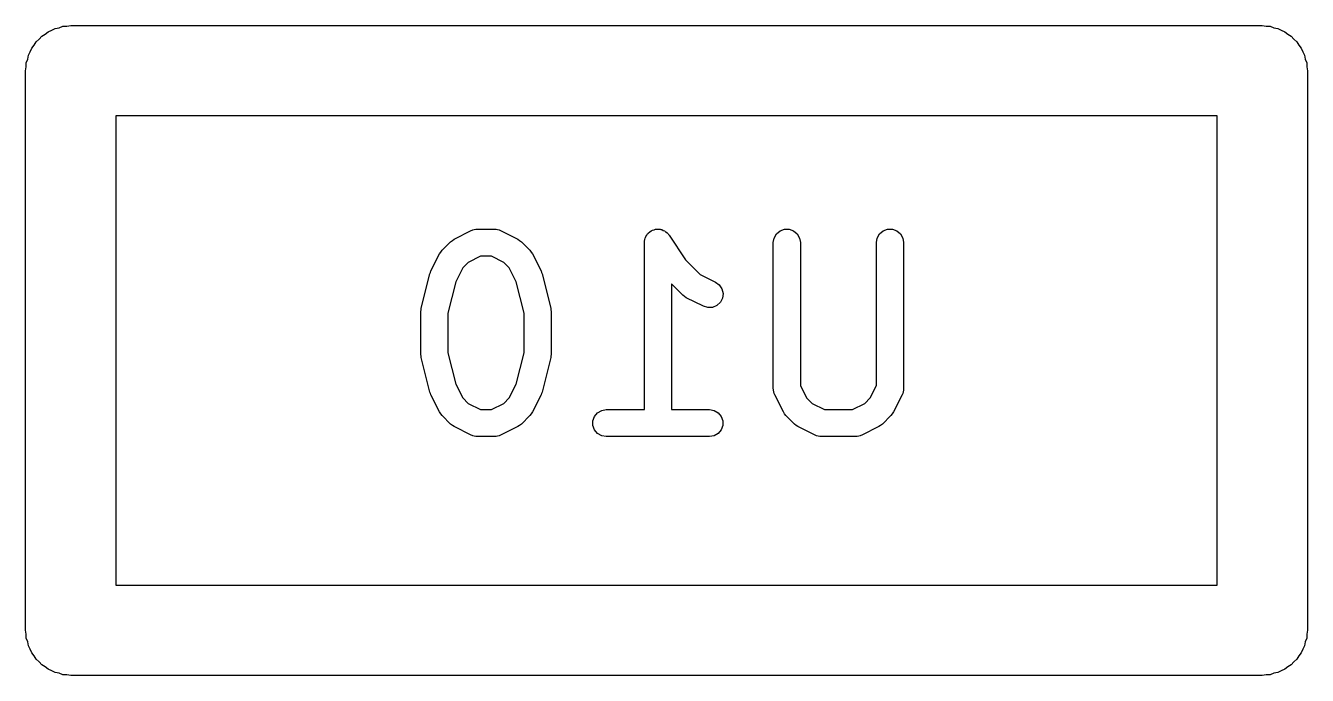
# Model space of a CAD drawing. Extents: x 1.5 to 72.3, y -91 to -17.2.
# Drawn here: x 49.45 to 56.55, y -78.25 to -74.65 of the extents above; entities that cross this region are included whole.
import ezdxf

# ---------------------------------------------------------------- set-up
doc = ezdxf.new("R2010")
doc.units = 0
doc.header["$MEASUREMENT"] = 0
doc.layers.add('BLACK', color=7, linetype='CONTINUOUS')

msp = doc.modelspace()

# ---------------------------------------------------------------- linework, layer by layer
at = {"layer": 'Black'}
for p, q in [((49.5582, -74.6976), (49.575, -74.6835)), ((49.575, -74.6835), (49.5956, -74.676)), ((49.5956, -74.676), (49.6145, -74.6651)), ((49.6145, -74.6651), (49.636, -74.6613)), ((49.636, -74.6613), (49.6566, -74.6538)), ((49.6566, -74.6538), (49.6785, -74.6538)), ((49.6785, -74.6538), (49.7, -74.65)), ((49.7, -74.65), (56.3, -74.65)), ((56.3, -74.65), (56.3215, -74.6538)), ((56.3215, -74.6538), (56.3434, -74.6538)), ((56.3434, -74.6538), (56.364, -74.6613)), ((56.364, -74.6613), (56.3855, -74.6651)), ((56.3855, -74.6651), (56.4044, -74.676)), ((56.4044, -74.676), (56.425, -74.6835)), ((56.425, -74.6835), (56.4418, -74.6976)), ((49.4835, -74.775), (49.4976, -74.7582)), ((49.4976, -74.7582), (49.5085, -74.7393)), ((49.5085, -74.7393), (49.5252, -74.7252)), ((49.5252, -74.7252), (49.5393, -74.7085)), ((49.5393, -74.7085), (49.5582, -74.6976)), ((56.4418, -74.6976), (56.4607, -74.7085)), ((56.4607, -74.7085), (56.4748, -74.7252)), ((56.4748, -74.7252), (56.4915, -74.7393)), ((56.4915, -74.7393), (56.5024, -74.7582)), ((56.5024, -74.7582), (56.5165, -74.775)), ((49.4613, -74.836), (49.4651, -74.8145)), ((49.4651, -74.8145), (49.476, -74.7956)), ((49.476, -74.7956), (49.4835, -74.775)), ((56.5165, -74.775), (56.524, -74.7956)), ((56.524, -74.7956), (56.5349, -74.8145)), ((56.5349, -74.8145), (56.5387, -74.836)), ((49.45, -74.9), (49.4538, -74.8785)), ((49.45, -78), (49.45, -74.9)), ((49.4538, -74.8566), (49.4613, -74.836)), ((49.4538, -74.8785), (49.4538, -74.8566)), ((56.5387, -74.836), (56.5462, -74.8566)), ((56.5462, -74.8566), (56.5462, -74.8785)), ((56.5462, -74.8785), (56.55, -74.9)), ((56.55, -74.9), (56.55, -78)), ((49.95, -75.15), (49.95, -77.75)), ((56.05, -75.15), (49.95, -75.15)), ((56.05, -77.75), (56.05, -75.15)), ((51.8236, -75.8329), (51.9188, -75.7853)), ((51.9188, -75.7853), (51.923, -75.7841)), ((51.923, -75.7841), (51.9267, -75.7819)), ((51.9267, -75.7819), (51.9354, -75.7804)), ((51.9354, -75.7804), (51.9438, -75.7779)), ((51.9438, -75.7779), (51.9481, -75.7781)), ((51.9481, -75.7781), (51.9524, -75.7774)), ((51.9524, -75.7774), (52.0476, -75.7774)), ((52.0476, -75.7774), (52.0519, -75.7781)), ((52.0519, -75.7781), (52.0562, -75.7779)), ((52.0562, -75.7779), (52.0646, -75.7804)), ((52.0646, -75.7804), (52.0733, -75.7819)), ((52.0733, -75.7819), (52.077, -75.7841)), ((52.077, -75.7841), (52.0812, -75.7853)), ((52.0812, -75.7853), (52.1764, -75.8329)), ((52.8803, -75.8355), (52.8819, -75.8267)), ((52.8819, -75.8267), (52.884, -75.8231)), ((52.884, -75.8231), (52.8851, -75.8191)), ((52.8851, -75.8191), (52.8905, -75.8119)), ((52.8905, -75.8119), (52.8949, -75.8042)), ((52.8949, -75.8042), (52.8981, -75.8015)), ((52.8981, -75.8015), (52.9006, -75.7981)), ((52.9006, -75.7981), (52.908, -75.7932)), ((52.908, -75.7932), (52.9149, -75.7874)), ((52.9149, -75.7874), (52.9188, -75.786)), ((52.9188, -75.786), (52.9222, -75.7837)), ((52.9222, -75.7837), (52.9309, -75.7816)), ((52.9309, -75.7816), (52.9394, -75.7785)), ((52.9394, -75.7785), (52.9435, -75.7785)), ((52.9435, -75.7785), (52.9476, -75.7775)), ((52.9476, -75.7775), (52.9565, -75.7785)), ((52.9565, -75.7785), (52.9654, -75.7785)), ((52.9654, -75.7785), (52.9693, -75.7799)), ((52.9693, -75.7799), (52.9734, -75.7804)), ((52.9734, -75.7804), (52.9815, -75.7844)), ((52.9815, -75.7844), (52.9899, -75.7874)), ((52.9899, -75.7874), (52.9931, -75.7901)), ((52.9931, -75.7901), (52.9968, -75.7919)), ((52.9968, -75.7919), (53.003, -75.7984)), ((53.003, -75.7984), (53.0098, -75.8042)), ((53.0098, -75.8042), (53.0119, -75.8078)), ((53.0119, -75.8078), (53.0148, -75.8108)), ((53.0148, -75.8108), (53.1059, -75.9475)), ((53.5917, -75.8524), (53.5962, -75.8267)), ((53.5962, -75.8267), (53.6092, -75.8042)), ((53.6092, -75.8042), (53.6292, -75.7874)), ((53.6292, -75.7874), (53.6536, -75.7785)), ((53.6536, -75.7785), (53.6797, -75.7785)), ((53.6797, -75.7785), (53.7042, -75.7874)), ((53.7042, -75.7874), (53.7241, -75.8042)), ((53.7241, -75.8042), (53.7371, -75.8267)), ((53.7371, -75.8267), (53.7417, -75.8524)), ((54.1631, -75.8524), (54.1676, -75.8267)), ((54.1676, -75.8267), (54.1806, -75.8042)), ((54.1806, -75.8042), (54.2006, -75.7874)), ((54.2006, -75.7874), (54.2251, -75.7785)), ((54.2251, -75.7785), (54.2511, -75.7785)), ((54.2511, -75.7785), (54.2756, -75.7874)), ((54.2756, -75.7874), (54.2955, -75.8042)), ((54.2955, -75.8042), (54.3086, -75.8267)), ((54.3086, -75.8267), (54.3131, -75.8524)), ((51.7496, -75.9044), (51.7565, -75.8946)), ((51.7565, -75.8946), (51.8041, -75.847)), ((51.8041, -75.847), (51.8139, -75.8401)), ((51.8139, -75.8401), (51.8236, -75.8329)), ((52.1764, -75.8329), (52.1861, -75.8401)), ((52.1861, -75.8401), (52.1959, -75.847)), ((52.1959, -75.847), (52.2435, -75.8946)), ((52.2435, -75.8946), (52.2504, -75.9044)), ((52.8774, -75.8524), (52.8781, -75.8483)), ((52.8774, -76.7774), (52.8774, -75.8524)), ((52.8778, -75.8441), (52.8803, -75.8355)), ((52.8781, -75.8483), (52.8778, -75.8441)), ((53.5917, -76.6619), (53.5917, -75.8524)), ((53.7417, -75.8524), (53.7417, -76.6442)), ((54.1631, -76.6442), (54.1631, -75.8524)), ((54.3131, -75.8524), (54.3131, -76.6619)), ((51.6948, -76.0093), (51.7424, -75.9141)), ((51.7424, -75.9141), (51.7496, -75.9044)), ((51.9016, -75.9616), (51.8712, -75.992)), ((51.9701, -75.9274), (51.9016, -75.9616)), ((52.0299, -75.9274), (51.9701, -75.9274)), ((52.0984, -75.9616), (52.0299, -75.9274)), ((52.1288, -75.992), (52.0984, -75.9616)), ((52.2504, -75.9044), (52.2576, -75.9141)), ((52.2576, -75.9141), (52.3052, -76.0093)), ((53.1059, -75.9475), (53.1873, -76.0288)), ((51.6415, -76.2151), (51.6891, -76.0247)), ((51.6891, -76.0247), (51.6925, -76.0172)), ((51.6925, -76.0172), (51.6948, -76.0093)), ((51.8712, -75.992), (51.8327, -76.069)), ((52.1673, -76.069), (52.1288, -75.992)), ((52.3052, -76.0093), (52.3075, -76.0172)), ((52.3075, -76.0172), (52.3109, -76.0247)), ((52.3109, -76.0247), (52.3585, -76.2151)), ((53.1873, -76.0288), (53.2716, -76.071)), ((51.8327, -76.069), (51.7893, -76.2426)), ((52.2107, -76.2426), (52.1673, -76.069)), ((53.0898, -76.1435), (53.0274, -76.0811)), ((53.0274, -76.0811), (53.0274, -76.7774)), ((53.2716, -76.071), (53.2926, -76.0865)), ((53.2926, -76.0865), (53.3069, -76.1083)), ((53.3069, -76.1083), (53.313, -76.1336)), ((53.0997, -76.1504), (53.0898, -76.1435)), ((53.1093, -76.1576), (53.0997, -76.1504)), ((53.2046, -76.2052), (53.1093, -76.1576)), ((53.2983, -76.1828), (53.2794, -76.2007)), ((53.31, -76.1595), (53.2983, -76.1828)), ((53.313, -76.1336), (53.31, -76.1595)), ((51.6393, -76.2333), (51.6409, -76.2243)), ((51.6393, -76.4714), (51.6393, -76.2333)), ((51.6409, -76.2243), (51.6415, -76.2151)), ((51.7893, -76.2426), (51.7893, -76.4622)), ((52.2107, -76.4622), (52.2107, -76.2426)), ((52.3585, -76.2151), (52.3591, -76.2243)), ((52.3591, -76.2243), (52.3607, -76.2333)), ((52.3607, -76.2333), (52.3607, -76.4714)), ((53.2295, -76.2126), (53.2046, -76.2052)), ((53.2555, -76.211), (53.2295, -76.2126)), ((53.2794, -76.2007), (53.2555, -76.211)), ((51.7893, -76.4622), (51.8327, -76.6357)), ((52.1673, -76.6357), (52.2107, -76.4622)), ((51.6409, -76.4805), (51.6393, -76.4714)), ((51.6415, -76.4896), (51.6409, -76.4805)), ((51.6891, -76.6801), (51.6415, -76.4896)), ((52.3585, -76.4896), (52.3109, -76.6801)), ((52.3591, -76.4805), (52.3585, -76.4896)), ((52.3607, -76.4714), (52.3591, -76.4805)), ((51.8327, -76.6357), (51.8712, -76.7127)), ((52.1288, -76.7127), (52.1673, -76.6357)), ((53.5924, -76.6662), (53.5917, -76.6619)), ((53.5922, -76.6705), (53.5924, -76.6662)), ((53.5947, -76.6789), (53.5922, -76.6705)), ((53.5962, -76.6876), (53.5947, -76.6789)), ((53.7417, -76.6442), (53.7759, -76.7127)), ((54.1288, -76.7127), (54.1631, -76.6442)), ((54.3101, -76.6789), (54.3086, -76.6876)), ((54.3126, -76.6705), (54.3101, -76.6789)), ((54.3131, -76.6619), (54.3123, -76.6662)), ((54.3123, -76.6662), (54.3126, -76.6705)), ((51.6925, -76.6876), (51.6891, -76.6801)), ((51.6948, -76.6954), (51.6925, -76.6876)), ((51.7424, -76.7907), (51.6948, -76.6954)), ((51.8712, -76.7127), (51.9016, -76.7431)), ((51.9016, -76.7431), (51.9701, -76.7774)), ((52.0299, -76.7774), (52.0984, -76.7431)), ((52.0984, -76.7431), (52.1288, -76.7127)), ((52.3052, -76.6954), (52.2576, -76.7907)), ((52.3075, -76.6876), (52.3052, -76.6954)), ((52.3109, -76.6801), (52.3075, -76.6876)), ((53.5984, -76.6913), (53.5962, -76.6876)), ((53.5996, -76.6954), (53.5984, -76.6913)), ((53.6472, -76.7907), (53.5996, -76.6954)), ((53.7759, -76.7127), (53.8063, -76.7431)), ((53.8063, -76.7431), (53.8748, -76.7774)), ((54.0299, -76.7774), (54.0984, -76.7431)), ((54.0984, -76.7431), (54.1288, -76.7127)), ((54.3052, -76.6954), (54.2576, -76.7907)), ((54.3064, -76.6913), (54.3052, -76.6954)), ((54.3086, -76.6876), (54.3064, -76.6913)), ((51.7496, -76.8003), (51.7424, -76.7907)), ((51.7565, -76.8102), (51.7496, -76.8003)), ((51.8041, -76.8578), (51.7565, -76.8102)), ((51.9701, -76.7774), (52.0299, -76.7774)), ((52.2435, -76.8102), (52.1959, -76.8578)), ((52.2504, -76.8003), (52.2435, -76.8102)), ((52.2576, -76.7907), (52.2504, -76.8003)), ((52.5928, -76.8394), (52.6017, -76.8149)), ((52.6017, -76.8149), (52.6185, -76.7949)), ((52.6185, -76.7949), (52.641, -76.7819)), ((52.641, -76.7819), (52.6667, -76.7774)), ((52.6667, -76.7774), (52.8774, -76.7774)), ((53.0274, -76.7774), (53.2381, -76.7774)), ((53.2381, -76.7774), (53.2637, -76.7819)), ((53.2637, -76.7819), (53.2863, -76.7949)), ((53.2863, -76.7949), (53.303, -76.8149)), ((53.303, -76.8149), (53.312, -76.8394)), ((53.6544, -76.8003), (53.6472, -76.7907)), ((53.6613, -76.8102), (53.6544, -76.8003)), ((53.7089, -76.8578), (53.6613, -76.8102)), ((53.8748, -76.7774), (54.0299, -76.7774)), ((54.2435, -76.8102), (54.1959, -76.8578)), ((54.2504, -76.8003), (54.2435, -76.8102)), ((54.2576, -76.7907), (54.2504, -76.8003)), ((51.8139, -76.8647), (51.8041, -76.8578)), ((51.8236, -76.8718), (51.8139, -76.8647)), ((51.9188, -76.9195), (51.8236, -76.8718)), ((52.1764, -76.8718), (52.0812, -76.9195)), ((52.1861, -76.8647), (52.1764, -76.8718)), ((52.1959, -76.8578), (52.1861, -76.8647)), ((52.5928, -76.8654), (52.5928, -76.8394)), ((52.6017, -76.8899), (52.5928, -76.8654)), ((52.6185, -76.9098), (52.6017, -76.8899)), ((53.303, -76.8899), (53.2863, -76.9098)), ((53.312, -76.8654), (53.303, -76.8899)), ((53.312, -76.8394), (53.312, -76.8654)), ((53.7187, -76.8647), (53.7089, -76.8578)), ((53.7284, -76.8718), (53.7187, -76.8647)), ((53.8236, -76.9195), (53.7284, -76.8718)), ((54.1764, -76.8718), (54.0812, -76.9195)), ((54.1861, -76.8647), (54.1764, -76.8718)), ((54.1959, -76.8578), (54.1861, -76.8647)), ((51.923, -76.9207), (51.9188, -76.9195)), ((51.9267, -76.9229), (51.923, -76.9207)), ((51.9354, -76.9244), (51.9267, -76.9229)), ((51.9438, -76.9269), (51.9354, -76.9244)), ((51.9481, -76.9266), (51.9438, -76.9269)), ((51.9524, -76.9274), (51.9481, -76.9266)), ((52.0476, -76.9274), (51.9524, -76.9274)), ((52.0519, -76.9266), (52.0476, -76.9274)), ((52.0562, -76.9269), (52.0519, -76.9266)), ((52.0646, -76.9244), (52.0562, -76.9269)), ((52.0733, -76.9229), (52.0646, -76.9244)), ((52.077, -76.9207), (52.0733, -76.9229)), ((52.0812, -76.9195), (52.077, -76.9207)), ((52.641, -76.9229), (52.6185, -76.9098)), ((52.6667, -76.9274), (52.641, -76.9229)), ((53.2381, -76.9274), (52.6667, -76.9274)), ((53.2637, -76.9229), (53.2381, -76.9274)), ((53.2863, -76.9098), (53.2637, -76.9229)), ((53.8277, -76.9207), (53.8236, -76.9195)), ((53.8315, -76.9229), (53.8277, -76.9207)), ((53.8401, -76.9244), (53.8315, -76.9229)), ((53.8486, -76.9269), (53.8401, -76.9244)), ((53.8529, -76.9266), (53.8486, -76.9269)), ((53.8571, -76.9274), (53.8529, -76.9266)), ((54.0476, -76.9274), (53.8571, -76.9274)), ((54.0519, -76.9266), (54.0476, -76.9274)), ((54.0562, -76.9269), (54.0519, -76.9266)), ((54.0646, -76.9244), (54.0562, -76.9269)), ((54.0733, -76.9229), (54.0646, -76.9244)), ((54.077, -76.9207), (54.0733, -76.9229)), ((54.0812, -76.9195), (54.077, -76.9207)), ((49.95, -77.75), (56.05, -77.75)), ((49.4538, -78.0215), (49.45, -78)), ((49.4538, -78.0434), (49.4538, -78.0215)), ((56.55, -78), (56.5462, -78.0215)), ((56.5462, -78.0215), (56.5462, -78.0434)), ((49.4613, -78.064), (49.4538, -78.0434)), ((49.4651, -78.0855), (49.4613, -78.064)), ((49.476, -78.1044), (49.4651, -78.0855)), ((56.5349, -78.0855), (56.524, -78.1044)), ((56.5387, -78.064), (56.5349, -78.0855)), ((56.5462, -78.0434), (56.5387, -78.064)), ((49.4835, -78.125), (49.476, -78.1044)), ((49.4976, -78.1418), (49.4835, -78.125)), ((49.5085, -78.1607), (49.4976, -78.1418)), ((49.5252, -78.1748), (49.5085, -78.1607)), ((56.4915, -78.1607), (56.4748, -78.1748)), ((56.5024, -78.1418), (56.4915, -78.1607)), ((56.5165, -78.125), (56.5024, -78.1418)), ((56.524, -78.1044), (56.5165, -78.125)), ((49.5393, -78.1915), (49.5252, -78.1748)), ((49.5582, -78.2024), (49.5393, -78.1915)), ((49.575, -78.2165), (49.5582, -78.2024)), ((49.5956, -78.224), (49.575, -78.2165)), ((49.6145, -78.2349), (49.5956, -78.224)), ((49.636, -78.2387), (49.6145, -78.2349)), ((49.6566, -78.2462), (49.636, -78.2387)), ((56.364, -78.2387), (56.3434, -78.2462)), ((56.3855, -78.2349), (56.364, -78.2387)), ((56.4044, -78.224), (56.3855, -78.2349)), ((56.425, -78.2165), (56.4044, -78.224)), ((56.4418, -78.2024), (56.425, -78.2165)), ((56.4607, -78.1915), (56.4418, -78.2024)), ((56.4748, -78.1748), (56.4607, -78.1915)), ((49.6785, -78.2462), (49.6566, -78.2462)), ((49.7, -78.25), (49.6785, -78.2462)), ((56.3, -78.25), (49.7, -78.25)), ((56.3215, -78.2462), (56.3, -78.25)), ((56.3434, -78.2462), (56.3215, -78.2462))]:
    msp.add_line(p, q, dxfattribs=at)

doc.saveas('drawing.dxf')
